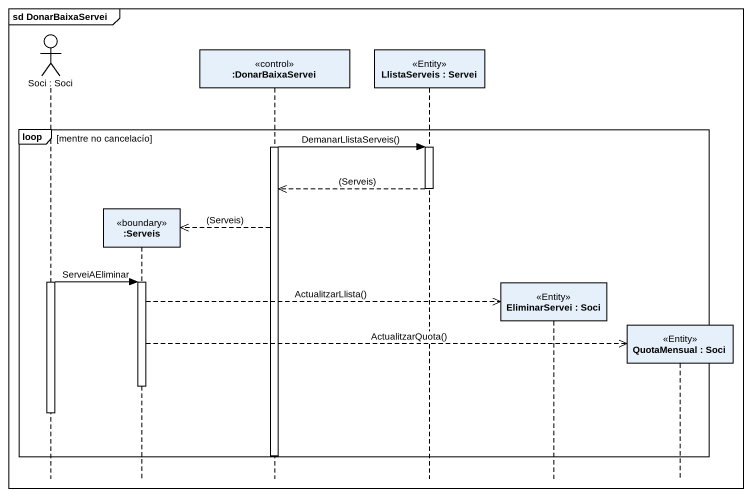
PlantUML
@startuml
mainframe sd DonarBaixaServei
hide footbox
actor "Soci : Soci" as Soci
participant ":Serveis" as Serveis <<boundary>>
participant ":DonarBaixaServei" as DonarBaixaServei <<control>>
participant "LlistaServeis : Servei" as LlistaServeis <<Entity>>
participant "EliminarServei : Soci" as EliminarServei <<Entity>>
participant "QuotaMensual : Soci" as QuotaMensual <<Entity>>

loop mentre no cancelacío
  activate DonarBaixaServei
  DonarBaixaServei -> LlistaServeis : DemanarLlistaServeis()
  activate LlistaServeis
  LlistaServeis -->> DonarBaixaServei : (Serveis)
  deactivate LlistaServeis
  DonarBaixaServei -->> Serveis ** : (Serveis)
  activate Soci
  Soci -> Serveis : ServeiAEliminar
  activate Serveis
  Serveis -->> EliminarServei ** : ActualitzarLlista()
  Serveis -->> QuotaMensual ** : ActualitzarQuota()
  deactivate Serveis
  deactivate Soci
  deactivate DonarBaixaServei
end
@enduml
